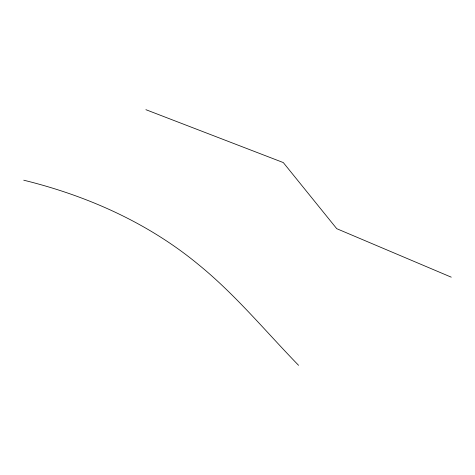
<?xml version="1.0" encoding="UTF-8"?>
<svg xmlns="http://www.w3.org/2000/svg" width="475" height="475" viewBox="0 0 475 475"><rect width="100%" height="100%" fill="white"/><g stroke="black" fill="none" stroke-linecap="round" stroke-linejoin="round"><path stroke-width="0.71" d="M23.75 180.203C86.955 195.73 147.992 222.811 198.378 264.498C235.297 294.464 265.543 331.354 298.573 365.317M145.89 109.683L283.302 162.575L336.739 228.683L451.25 277.168"/></g></svg>
